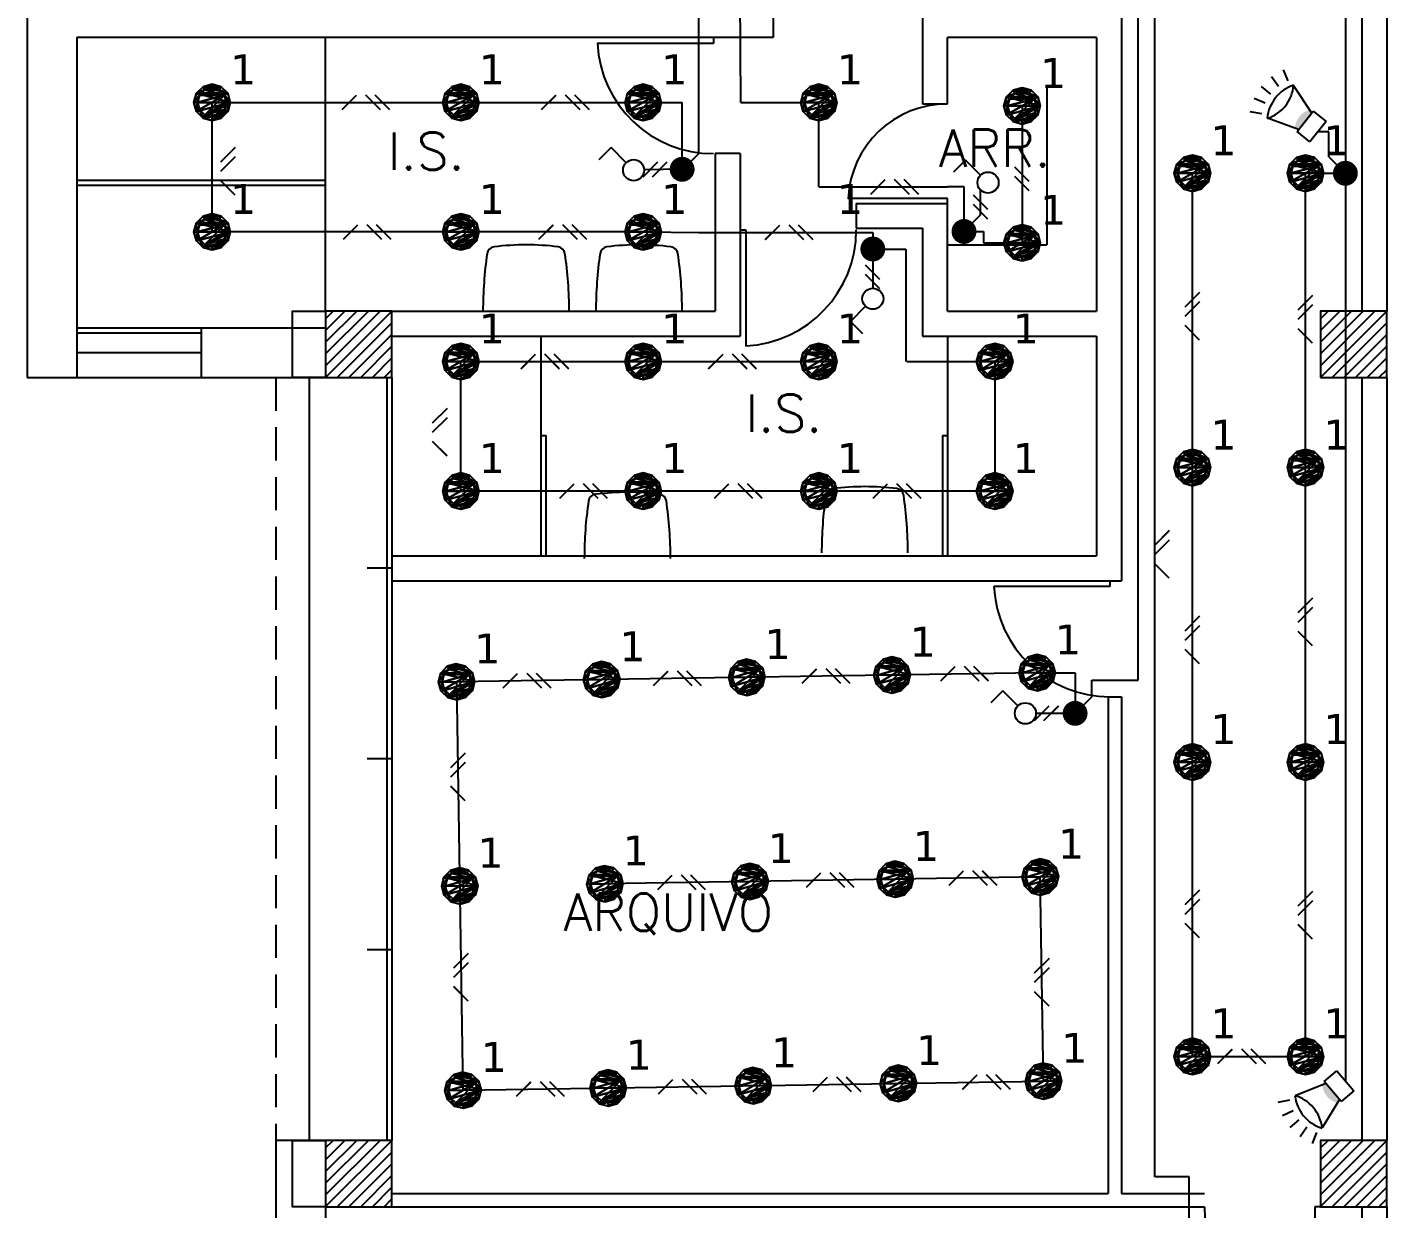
# Model space of a CAD drawing. Extents: x -9 to 600, y -23 to 65.
# Drawn here: x 264.76 to 272.96, y 17.94 to 25.06 of the extents above; entities that cross this region are included whole.
import ezdxf

# ---------------------------------------------------------------- set-up
doc = ezdxf.new("R2010")
doc.units = 0
doc.header["$LTSCALE"] = 0.8
doc.header["$MEASUREMENT"] = 0
doc.linetypes.add('HIDDEN', pattern=[0.375, 0.25, -0.125])
doc.layers.get('0').update_dxf_attribs({"color": 3, "linetype": 'CONTINUOUS'})
for name, color, linetype in [('0_FIOS', 3, 'CONTINUOUS'), ('0_ligações', 10, 'CONTINUOUS'), ('Desenho base', 7, 'CONTINUOUS'), ('FILAMENTOS', 4, 'CONTINUOUS'), ('ilum', 2, 'CONTINUOUS'), ('iluminação', 2, 'CONTINUOUS'), ('INTRR', 4, 'CONTINUOUS')]:
    doc.layers.add(name, color=color, linetype=linetype)
doc.layers.add('DLX_LUM', color=7, linetype='CONTINUOUS', true_color=0xffd400)
doc.layers.add('DLX_LUMKEY_IDX', color=7, linetype='CONTINUOUS', true_color=0x969696)
doc.styles.add('ROMANS', font='romans', dxfattribs={"width": 0.9})
doc.styles.add('TableTextStyle', font='')
doc.styles.get('TableTextStyle').set_extended_font_data('VERDANA.TTF')

# ---------------------------------------------------------------- blocks, each defined once
blk = doc.blocks.new('PE')
for p, q in [((5, 0), (5, 100)), ((0, 0), (5, 0))]:
    blk.add_line(p, q)
blk.add_arc((0, 0), 100, 0, 87.134)
blk = doc.blocks.new('PD')
for p, q in [((-5, 0), (-5, 100)), ((0, 0), (-5, 0))]:
    blk.add_line(p, q)
blk.add_arc((0, 0), 100, 92.866, 180)
blk = doc.blocks.new('*X15')
at = {"color": 0}
for p, q in [((15.8, 29.8007), (16.1993, 30.2)), ((15.8, 29.8714), (16.1286, 30.2)), ((15.8, 29.9421), (16.0579, 30.2)), ((15.8, 30.0128), (15.9872, 30.2)), ((15.8, 30.0836), (15.9164, 30.2)), ((15.8, 30.1543), (15.8457, 30.2)), ((15.87, 29.8), (16.2, 30.13)), ((15.9407, 29.8), (16.2, 30.0593)), ((16.0114, 29.8), (16.2, 29.9886)), ((16.0821, 29.8), (16.2, 29.9179)), ((16.1528, 29.8), (16.2, 29.8472))]:
    blk.add_line(p, q, dxfattribs=at)
blk = doc.blocks.new('575_2_0')
mesh = blk.add_polyface()
corners = [(0.0944, -0.0545), (0.109, 0, -0.03), (0.109, 0), (0.109, 0, -0.03), (0.0944, -0.0545), (0.0944, -0.0545, -0.03), (0.109, 0), (0.0944, 0.0545, -0.03), (0.0944, 0.0545), (0.0944, 0.0545, -0.03), (0.109, 0), (0.109, 0, -0.03), (0.0944, 0.0545), (0.0545, 0.0944, -0.03), (0.0545, 0.0944), (0.0545, 0.0944, -0.03), (0.0944, 0.0545), (0.0944, 0.0545, -0.03), (0.0545, 0.0944), (0, 0.109, -0.03), (0, 0.109), (0, 0.109, -0.03), (0.0545, 0.0944), (0.0545, 0.0944, -0.03), (0, 0.109), (-0.0545, 0.0944, -0.03), (-0.0545, 0.0944), (-0.0545, 0.0944, -0.03), (0, 0.109), (0, 0.109, -0.03), (-0.0545, 0.0944), (-0.0944, 0.0545, -0.03), (-0.0944, 0.0545), (-0.0944, 0.0545, -0.03), (-0.0545, 0.0944), (-0.0545, 0.0944, -0.03), (-0.0944, 0.0545), (-0.109, 0, -0.03), (-0.109, 0), (-0.109, 0, -0.03), (-0.0944, 0.0545), (-0.0944, 0.0545, -0.03), (-0.109, 0), (-0.0944, -0.0545, -0.03), (-0.0944, -0.0545), (-0.0944, -0.0545, -0.03), (-0.109, 0), (-0.109, 0, -0.03), (-0.0944, -0.0545), (-0.0545, -0.0944, -0.03), (-0.0545, -0.0944), (-0.0545, -0.0944, -0.03), (-0.0944, -0.0545), (-0.0944, -0.0545, -0.03), (-0.0545, -0.0944), (0, -0.109, -0.03), (0, -0.109), (0, -0.109, -0.03), (-0.0545, -0.0944), (-0.0545, -0.0944, -0.03), (0, -0.109), (0.0545, -0.0944, -0.03), (0.0545, -0.0944), (0.0545, -0.0944, -0.03), (0, -0.109), (0, -0.109, -0.03), (0.0545, -0.0944), (0.0944, -0.0545, -0.03), (0.0944, -0.0545), (0.0944, -0.0545, -0.03), (0.0545, -0.0944), (0.0545, -0.0944, -0.03), (0.0944, -0.0545, -0.03), (0.0875, 0, -0.03), (0.109, 0, -0.03), (0.0437, 0.0758, -0.03), (0, 0.109, -0.03), (0.0545, 0.0944, -0.03), (0, 0.0875, -0.03), (0, 0.109, -0.03), (0.0437, 0.0758, -0.03), (0, 0.0875, -0.03), (-0.0545, 0.0944, -0.03), (0, 0.109, -0.03), (-0.0437, 0.0758, -0.03), (-0.0545, 0.0944, -0.03), (0, 0.0875, -0.03), (-0.0437, 0.0758, -0.03), (-0.0944, 0.0545, -0.03), (-0.0545, 0.0944, -0.03), (-0.0758, 0.0437, -0.03), (-0.0944, 0.0545, -0.03), (-0.0437, 0.0758, -0.03), (-0.0758, 0.0437, -0.03), (-0.109, 0, -0.03), (-0.0944, 0.0545, -0.03), (-0.0875, 0, -0.03), (-0.109, 0, -0.03), (-0.0758, 0.0437, -0.03), (-0.0875, 0, -0.03), (-0.0944, -0.0545, -0.03), (-0.109, 0, -0.03), (-0.0758, -0.0437, -0.03), (-0.0944, -0.0545, -0.03), (-0.0875, 0, -0.03), (-0.0758, -0.0437, -0.03), (-0.0545, -0.0944, -0.03), (-0.0944, -0.0545, -0.03), (-0.0437, -0.0758, -0.03), (-0.0545, -0.0944, -0.03), (-0.0758, -0.0437, -0.03), (0.0944, 0.0545, -0.03), (0.0437, 0.0758, -0.03), (0.0545, 0.0944, -0.03), (0.0944, 0.0545, -0.03), (0.0758, 0.0437, -0.03), (0.0437, 0.0758, -0.03), (0.109, 0, -0.03), (0.0758, 0.0437, -0.03), (0.0944, 0.0545, -0.03), (0.109, 0, -0.03), (0.0875, 0, -0.03), (0.0758, 0.0437, -0.03), (0.0944, -0.0545, -0.03), (0.0758, -0.0437, -0.03), (0.0875, 0, -0.03), (0.0545, -0.0944, -0.03), (0.0758, -0.0437, -0.03), (0.0944, -0.0545, -0.03), (0.0545, -0.0944, -0.03), (0.0437, -0.0758, -0.03), (0.0758, -0.0437, -0.03), (0, -0.109, -0.03), (0.0437, -0.0758, -0.03), (0.0545, -0.0944, -0.03), (0, -0.109, -0.03), (0, -0.0875, -0.03), (0.0437, -0.0758, -0.03), (-0.0545, -0.0944, -0.03), (0, -0.0875, -0.03), (0, -0.109, -0.03), (0, -0.0875, -0.03), (-0.0545, -0.0944, -0.03), (-0.0437, -0.0758, -0.03), (0.109, 0), (-0.0944, 0.0545), (-0.109, 0), (0.0944, -0.0545), (0, -0.109), (0.0545, -0.0944), (0.0944, -0.0545), (-0.0545, -0.0944), (0, -0.109), (0.109, 0), (-0.0545, -0.0944), (0.0944, -0.0545), (0.109, 0), (-0.0944, -0.0545), (-0.0545, -0.0944), (0.109, 0), (-0.109, 0), (-0.0944, -0.0545), (0.0944, 0.0545), (-0.0944, 0.0545), (0.109, 0), (0.0944, 0.0545), (-0.0545, 0.0944), (-0.0944, 0.0545), (0.0545, 0.0944), (-0.0545, 0.0944), (0.0944, 0.0545), (-0.0545, 0.0944), (0.0545, 0.0944), (0, 0.109)]
mesh.append_faces([[corners[k] for k in face] for face in [(0, 1, 2), (3, 4, 5), (6, 7, 8), (9, 10, 11), (12, 13, 14), (15, 16, 17), (18, 19, 20), (21, 22, 23), (24, 25, 26), (27, 28, 29), (30, 31, 32), (33, 34, 35), (36, 37, 38), (39, 40, 41), (42, 43, 44), (45, 46, 47), (48, 49, 50), (51, 52, 53), (54, 55, 56), (57, 58, 59), (60, 61, 62), (63, 64, 65), (66, 67, 68), (69, 70, 71), (72, 73, 74), (75, 76, 77), (78, 79, 80), (81, 82, 83), (84, 85, 86), (87, 88, 89), (90, 91, 92), (93, 94, 95), (96, 97, 98), (99, 100, 101), (102, 103, 104), (105, 106, 107), (108, 109, 110), (111, 112, 113), (114, 115, 116), (117, 118, 119), (120, 121, 122), (123, 124, 125), (126, 127, 128), (129, 130, 131), (132, 133, 134), (135, 136, 137), (138, 139, 140), (141, 142, 143), (144, 145, 146), (147, 148, 149), (150, 151, 152), (153, 154, 155), (156, 157, 158), (159, 160, 161), (162, 163, 164), (165, 166, 167), (168, 169, 170), (171, 172, 173)]])
blk = doc.blocks.new('575_2_1')
mesh = blk.add_polyface()
corners = [(-0.0875, 0, -0.03), (0.0758, 0.0437, -0.03), (-0.0758, -0.0437, -0.03), (0, -0.0875, -0.03), (0.0758, -0.0437, -0.03), (0.0437, -0.0758, -0.03), (-0.0437, -0.0758, -0.03), (0.0758, -0.0437, -0.03), (0, -0.0875, -0.03), (-0.0437, -0.0758, -0.03), (0.0875, 0, -0.03), (0.0758, -0.0437, -0.03), (-0.0437, -0.0758, -0.03), (0.0758, 0.0437, -0.03), (0.0875, 0, -0.03), (-0.0758, -0.0437, -0.03), (0.0758, 0.0437, -0.03), (-0.0437, -0.0758, -0.03), (-0.0758, 0.0437, -0.03), (0.0758, 0.0437, -0.03), (-0.0875, 0, -0.03), (-0.0437, 0.0758, -0.03), (0.0758, 0.0437, -0.03), (-0.0758, 0.0437, -0.03), (-0.0437, 0.0758, -0.03), (0.0437, 0.0758, -0.03), (0.0758, 0.0437, -0.03), (0.0437, 0.0758, -0.03), (-0.0437, 0.0758, -0.03), (0, 0.0875, -0.03)]
mesh.append_faces([[corners[k] for k in face] for face in [(0, 1, 2), (3, 4, 5), (6, 7, 8), (9, 10, 11), (12, 13, 14), (15, 16, 17), (18, 19, 20), (21, 22, 23), (24, 25, 26), (27, 28, 29)]])
blk = doc.blocks.new('zz')
blk.add_hatch(color=2).paths.add_polyline_path([(1.64, 0.94), (1.33, 0.84), (1.33, -0.84), (1.64, -0.94, 0.311504)])
at = {"color": 4}
for p, q in [((1.33, 0.84), (3.86, 1.69)), ((1.33, -0.84), (3.86, -1.69))]:
    blk.add_line(p, q, dxfattribs=at)
at = {"color": 2}
for p, q in [((4.44, 1.7), (5.28, 2.15)), ((4.76, 0.87), (5.68, 1.11)), ((0, 1.05), (1.33, 1.05)), ((0, -1.05), (0, 1.05)), ((1.33, 1.05), (1.33, -1.05)), ((1.33, -1.05), (0, -1.05)), ((4.76, -0.87), (5.68, -1.11)), ((4.87, 0), (5.82, 0)), ((4.44, -1.7), (5.28, -2.15))]:
    blk.add_line(p, q, dxfattribs=at)
at = {"color": 4}
for centre, start, end in [((6.42, 0), 146.4934, 213.5066), ((1.31, 0), 326.4934, 33.5066)]:
    blk.add_arc(centre, 3.07, start, end, dxfattribs=at)
blk = doc.blocks.new('2F')
at = {"layer": '0_FIOS'}
for p, q in [((-0.24, -0.78), (-1.8, 0.78)), ((0.78, -0.78), (-0.78, 0.78))]:
    blk.add_line(p, q, dxfattribs=at)
blk = doc.blocks.new('MONO')
at = {"layer": '0_FIOS'}
for p, q in [((-3.36, -0.78), (-1.8, 0.78)), ((0.78, -0.78), (-0.78, 0.78)), ((1.8, -0.78), (0.24, 0.78))]:
    blk.add_line(p, q, dxfattribs=at)

msp = doc.modelspace()

# ---------------------------------------------------------------- linework, layer by layer
at = {"layer": 'Desenho base'}
for p, q in [((264.7635, 28.348), (264.7635, 22.948)), ((272.8135, 27.948), (272.8135, 23.348)), ((272.9635, 27.948), (272.9635, 23.348)), ((269.2635, 25.148), (269.2635, 24.998)), ((270.1635, 25.148), (270.1635, 24.598)), ((271.3635, 25.148), (271.3635, 21.723)), ((269.2635, 24.998), (265.0635, 24.998)), ((265.0635, 24.998), (265.0635, 22.948)), ((266.5635, 23.348), (266.5635, 24.998)), ((270.3135, 24.598), (270.3135, 24.998)), ((271.2135, 24.998), (270.3135, 24.998)), ((271.2135, 24.998), (271.2135, 23.348)), ((270.9135, 24.708), (270.9135, 23.748)), ((270.1635, 24.598), (270.3135, 24.598)), ((269.0635, 24.298), (268.9135, 24.298)), ((268.9135, 24.298), (268.9135, 23.348)), ((269.0635, 24.298), (269.0635, 23.198)), ((265.0635, 24.138), (266.5635, 24.138)), ((265.0635, 24.108), (266.5635, 24.108)), ((269.7635, 24.098), (270.3135, 24.098)), ((269.7635, 23.998), (269.7635, 23.848)), ((269.7635, 23.998), (270.3135, 23.998)), ((270.3135, 23.348), (270.3135, 23.998)), ((269.7635, 23.848), (270.1635, 23.848)), ((270.1635, 23.848), (270.1635, 23.198)), ((270.3135, 23.748), (270.9135, 23.748)), ((266.9635, 23.348), (266.5635, 23.348)), ((266.5635, 23.348), (266.5635, 22.948)), ((266.9635, 23.348), (268.9135, 23.348)), ((266.9635, 22.948), (266.9635, 23.348)), ((270.3135, 23.348), (271.2135, 23.348)), ((272.9635, 23.348), (272.5635, 23.348)), ((272.5635, 23.348), (272.5635, 22.948)), ((272.9635, 22.948), (272.9635, 23.348)), ((265.0635, 23.248), (265.8135, 23.248)), ((265.0635, 23.218), (265.8135, 23.218)), ((265.8135, 23.248), (265.8135, 22.948)), ((265.8135, 23.248), (266.5635, 23.248)), ((266.9635, 23.198), (269.0635, 23.198)), ((267.8635, 21.873), (267.8635, 23.198)), ((270.1635, 23.198), (271.2135, 23.198)), ((270.3135, 23.198), (270.3135, 21.873)), ((271.2135, 23.198), (271.2135, 21.873)), ((265.0635, 23.098), (265.8135, 23.098)), ((264.7635, 22.948), (265.0635, 22.948)), ((265.0635, 22.948), (265.8135, 22.948)), ((265.8135, 22.948), (266.5635, 22.948)), ((266.4635, 22.948), (266.4635, 18.348)), ((266.5635, 22.948), (266.9635, 22.948)), ((266.9335, 22.948), (266.9335, 18.348)), ((266.9635, 22.948), (266.9635, 18.348)), ((272.5635, 22.948), (272.9635, 22.948)), ((272.8135, 22.948), (272.8135, 18.348)), ((272.9635, 22.948), (272.9635, 18.348)), ((267.8635, 22.598), (267.8935, 22.598)), ((267.8935, 21.873), (267.8935, 22.598)), ((270.2835, 22.598), (270.3135, 22.598)), ((270.2835, 22.598), (270.2835, 21.873)), ((266.9635, 21.873), (271.2135, 21.873)), ((266.9635, 21.798), (266.8141, 21.798)), ((266.9635, 21.723), (271.3635, 21.723)), ((271.2835, 21.023), (271.3635, 21.023)), ((266.9635, 20.648), (266.8141, 20.648)), ((266.9635, 19.498), (266.8141, 19.498)), ((266.2635, 18.348), (266.2635, 14.498)), ((266.5635, 18.348), (266.2635, 18.348)), ((266.9635, 18.348), (266.5635, 18.348)), ((266.5635, 18.348), (266.5635, 17.948)), ((266.9635, 17.948), (266.9635, 18.348)), ((272.9635, 18.348), (272.5635, 18.348)), ((272.5635, 18.348), (272.5635, 17.948)), ((272.9635, 17.948), (272.9635, 18.348)), ((266.5635, 17.948), (266.5635, 14.678)), ((266.5635, 17.948), (266.9635, 17.948)), ((272.5635, 17.948), (272.9635, 17.948)), ((272.8135, 17.948), (272.8135, 13.348)), ((272.9635, 17.948), (272.9635, 13.348))]:
    msp.add_line(p, q, dxfattribs=at)
at = {"layer": 'Desenho base', "linetype": 'HIDDEN'}
msp.add_line((266.2635, 22.948), (266.2635, 18.348), dxfattribs=at)
at = {"layer": 'Desenho base', "linetype": 'Continuous'}
for p, q in [((271.2835, 21.023), (271.2835, 18.028)), ((271.3635, 21.023), (271.3635, 18.028)), ((266.9635, 18.028), (271.2835, 18.028)), ((271.3635, 18.028), (271.8635, 18.028)), ((266.9635, 17.948), (271.8635, 17.948))]:
    msp.add_line(p, q, dxfattribs=at)
at = {"layer": 'Desenho base'}
for points in [[(266.5635, 22.948), (266.3635, 22.948), (266.3635, 23.348), (266.5635, 23.348)], [(266.5635, 17.948), (266.3635, 17.948), (266.3635, 18.348), (266.5635, 18.348)]]:
    msp.add_lwpolyline(points, dxfattribs=at)
for points in [[(266.5635, 22.948), (266.9635, 22.948), (266.9635, 23.348), (266.5635, 23.348)], [(272.5635, 22.948), (272.9635, 22.948), (272.9635, 23.348), (272.5635, 23.348)], [(266.5635, 17.948), (266.9635, 17.948), (266.9635, 18.348), (266.5635, 18.348)], [(272.5635, 17.948), (272.9635, 17.948), (272.9635, 18.348), (272.5635, 18.348)]]:
    msp.add_lwpolyline(points, close=True, dxfattribs=at)
at = {"layer": 'Desenho base', "linetype": 'Continuous'}
for centre, radius, start, end in [((267.585, 23.6887), 0.048, 96.9277, 171.6718), ((267.7722, 22.148), 1.6, 83.0723, 96.9277), ((267.9594, 23.6887), 0.048, 8.3282, 83.0723), ((268.266, 23.6887), 0.048, 96.9277, 171.6718), ((268.4532, 22.148), 1.6, 83.0723, 96.9277), ((268.6404, 23.6887), 0.048, 8.3282, 83.0723), ((269.9122, 23.348), 2.4, 171.6718, 180), ((265.6322, 23.348), 2.4, 0, 8.3281), ((270.5932, 23.348), 2.4, 171.6718, 180), ((266.3132, 23.348), 2.4, 0, 8.3281), ((268.1964, 22.1967), 0.048, 96.9277, 171.6718), ((268.3836, 20.656), 1.6, 83.0723, 96.9277), ((268.5708, 22.1967), 0.048, 8.3282, 83.0723), ((271.9549, 21.89), 2.4, 171.6718, 180), ((269.6277, 22.2306), 0.048, 96.9277, 171.6718), ((269.8149, 20.69), 1.6, 83.0723, 96.9277), ((270.0021, 22.2306), 0.048, 8.3282, 83.0723), ((267.6749, 21.89), 2.4, 0, 8.3281), ((270.5236, 21.856), 2.4, 171.6718, 180), ((266.2436, 21.856), 2.4, 0, 8.3281)]:
    msp.add_arc(centre, radius, start, end, dxfattribs=at)
at = {"layer": 'ilum'}
for p, q in [((272.7135, 27.848), (272.7135, 18.7068)), ((268.8135, 24.298, 5.604), (268.8135, 26.148)), ((271.5635, 18.128), (271.5635, 25.348)), ((269.0671, 24.6074, 2.8), (269.0643, 25.281, 2.8)), ((271.4635, 21.123), (271.4635, 25.248)), ((265.8785, 23.8261, 2.8), (265.8785, 24.6074, 2.83)), ((265.8785, 24.6074, 2.83), (268.7135, 24.6074, 2.8)), ((266.6626, 24.564, 2.8197), (266.7493, 24.6507, 2.8197)), ((266.8059, 24.6507, 2.8197), (266.8926, 24.564, 2.8197)), ((266.8625, 24.6507, 2.8197), (266.9492, 24.564, 2.8197)), ((267.8662, 24.564, 2.807), (267.9529, 24.6507, 2.807)), ((268.0095, 24.6507, 2.807), (268.0962, 24.564, 2.807)), ((268.066, 24.6507, 2.807), (268.1527, 24.564, 2.807)), ((268.7135, 24.198), (268.7135, 24.6074, 2.8)), ((269.0671, 24.6074, 2.8), (269.5329, 24.6074, 2.8)), ((269.5385, 24.098), (269.5385, 24.6074, 2.8)), ((270.7635, 24.5855, 2.8), (270.7635, 23.7605, 2.83)), ((272.6135, 24.4302), (272.5492, 24.4302)), ((272.6135, 24.2797), (272.6135, 24.4302)), ((265.9319, 24.2481), (266.0186, 24.3347)), ((265.9319, 24.1915), (266.0186, 24.2782)), ((268.8135, 24.298, 5.604), (268.7135, 24.198, 5.604)), ((272.6135, 24.2797), (272.7135, 24.1797)), ((268.4782, 24.159, 0.0211), (268.5649, 24.2457, 0.0211)), ((268.7135, 24.2037, 0.039), (268.4842, 24.201, 0.0032)), ((268.5348, 24.159, 0.0211), (268.6215, 24.2457, 0.0211)), ((270.8068, 24.1297, 2.815), (270.7201, 24.2164, 2.815)), ((266.0186, 24.0482), (265.9319, 24.1349)), ((269.8519, 24.0547), (269.9386, 24.1414)), ((269.9951, 24.1414), (270.0818, 24.0547)), ((270.0517, 24.1414), (270.1384, 24.0547)), ((270.8068, 24.0731, 2.815), (270.7201, 24.1598, 2.815)), ((271.791, 18.8547, 2.8), (271.791, 24.1797, 2.83)), ((272.4726, 18.8547, 2.8), (272.4726, 24.1797, 2.8)), ((272.4726, 24.1797, 2.8), (272.7135, 24.1797)), ((269.5385, 24.098), (270.3135, 24.098)), ((270.4135, 24.098, 2.8), (270.3135, 24.098)), ((270.4135, 23.8287, 2.8), (270.4135, 24.098, 2.8)), ((270.5568, 23.9604, 8.404), (270.4701, 24.0471, 8.404)), ((270.5135, 23.9287, 8.404), (270.5135, 24.0787, 8.404)), ((270.5568, 23.9038, 8.404), (270.4701, 23.9905, 8.404)), ((266.6707, 23.7828, 2.8), (266.7574, 23.8695, 2.8)), ((266.814, 23.8695, 2.8), (266.9007, 23.7828, 2.8)), ((266.8705, 23.8695, 2.8), (266.9572, 23.7828, 2.8)), ((267.8501, 23.7828, 2.8), (267.9368, 23.8695, 2.8)), ((267.9933, 23.8695, 2.8), (268.08, 23.7828, 2.8)), ((268.0499, 23.8695, 2.8), (268.1366, 23.7828, 2.8)), ((269.2153, 23.7797), (269.302, 23.8664)), ((269.3586, 23.8664), (269.4453, 23.7797)), ((269.4151, 23.8664), (269.5018, 23.7797)), ((270.5135, 23.9287, 8.404), (270.4135, 23.8287, 8.404)), ((268.4785, 23.8261, 2.8), (265.8785, 23.8261, 2.8)), ((268.4785, 23.8261, 2.8), (268.8135, 23.823)), ((268.8135, 23.823), (269.8635, 23.823)), ((269.8635, 23.823), (269.8635, 23.723)), ((270.4135, 23.8287, 2.8), (270.5309, 23.8287, 2.8)), ((270.5309, 23.8287, 2.8), (270.5309, 23.7605, 2.8)), ((269.8635, 23.723), (270.0635, 23.723)), ((269.8635, 23.723), (269.8635, 23.4865)), ((270.0635, 23.723), (270.0635, 23.0449, 2.8)), ((270.5309, 23.7605, 2.8), (270.7635, 23.7605, 2.8)), ((269.9068, 23.5397), (269.8201, 23.6264)), ((269.9068, 23.4832), (269.8201, 23.5698)), ((271.7476, 23.3741, 2.8254), (271.8343, 23.4608, 2.8254)), ((271.7476, 23.3175, 2.8254), (271.8343, 23.4042, 2.8254)), ((272.4293, 23.3557, 2.8), (272.516, 23.4424, 2.8)), ((272.4293, 23.2991, 2.8), (272.516, 23.3858, 2.8)), ((271.8343, 23.1743, 2.8254), (271.7476, 23.261, 2.8254)), ((272.516, 23.1559, 2.8), (272.4293, 23.2426, 2.8)), ((267.3785, 22.2636, 2.8), (267.3785, 23.0449, 2.8)), ((267.3785, 23.0449, 2.8), (268.4785, 23.0449, 2.8)), ((267.7419, 23.0015, 2.8), (267.8286, 23.0882, 2.8)), ((267.8851, 23.0882, 2.8), (267.9718, 23.0015, 2.8)), ((267.9417, 23.0882, 2.8), (268.0284, 23.0015, 2.8)), ((268.4585, 23.0449, 2.8), (269.5385, 23.0449, 2.8)), ((268.8735, 23.0015, 2.8), (268.9602, 23.0882, 2.8)), ((269.0168, 23.0882, 2.8), (269.1034, 23.0015, 2.8)), ((269.0733, 23.0882, 2.8), (269.16, 23.0015, 2.8)), ((270.0685, 23.0449, 2.8), (270.5985, 23.0449, 2.8)), ((270.5985, 23.0449, 2.8), (270.5985, 22.2636, 2.8)), ((267.2088, 22.6747), (267.2955, 22.7614)), ((267.2088, 22.6182), (267.2955, 22.7049)), ((267.2955, 22.4749), (267.2088, 22.5616)), ((267.9753, 22.2203, 2.8), (268.062, 22.307, 2.8)), ((268.1186, 22.307, 2.8), (268.2053, 22.2203, 2.8)), ((268.1751, 22.307, 2.8), (268.2618, 22.2203, 2.8)), ((268.9085, 22.2203, 2.8), (268.9952, 22.307, 2.8)), ((269.0518, 22.307, 2.8), (269.1385, 22.2203, 2.8)), ((269.1083, 22.307, 2.8), (269.195, 22.2203, 2.8)), ((269.8659, 22.2203, 2.8), (269.9526, 22.307, 2.8)), ((270.0092, 22.307, 2.8), (270.0959, 22.2203, 2.8)), ((270.0657, 22.307, 2.8), (270.1524, 22.2203, 2.8)), ((270.5985, 22.2636, 2.8), (267.3785, 22.2636, 2.8)), ((271.5635, 21.9378), (271.6502, 22.0245)), ((271.5635, 21.8813), (271.6502, 21.968)), ((271.6502, 21.738), (271.5635, 21.8247)), ((272.4293, 21.5304, 2.8), (272.516, 21.6171, 2.8)), ((271.7476, 21.4215, 2.8144), (271.8343, 21.5082, 2.8144)), ((272.4293, 21.4738, 2.8), (272.516, 21.5605, 2.8)), ((271.7476, 21.365, 2.8144), (271.8343, 21.4517, 2.8144)), ((272.516, 21.3306, 2.8), (272.4293, 21.4173, 2.8)), ((271.8343, 21.2217, 2.8144), (271.7476, 21.3084, 2.8144)), ((270.8544, 21.1681, 2.8), (267.353, 21.1133, 2.8)), ((267.6348, 21.0773, 2.8), (267.7215, 21.164, 2.8)), ((267.778, 21.164, 2.8), (267.8647, 21.0773, 2.8)), ((267.8346, 21.164, 2.8), (267.9213, 21.0773, 2.8)), ((268.5416, 21.0915, 2.8), (268.6283, 21.1781, 2.8)), ((268.6849, 21.1781, 2.8), (268.7715, 21.0915, 2.8)), ((268.7414, 21.1781, 2.8), (268.8281, 21.0915, 2.8)), ((269.4382, 21.1055, 2.8), (269.5249, 21.1922, 2.8)), ((269.5815, 21.1922, 2.8), (269.6682, 21.1055, 2.8)), ((269.638, 21.1922, 2.8), (269.7247, 21.1055, 2.8)), ((270.2737, 21.1186, 2.8), (270.3604, 21.2053, 2.8)), ((270.417, 21.2053, 2.8), (270.5037, 21.1186, 2.8)), ((270.4735, 21.2053, 2.8), (270.5602, 21.1186, 2.8)), ((270.8544, 21.1681, 2.8), (271.0835, 21.1681, 2.8)), ((271.0835, 21.1681, 2.8), (271.0835, 21.023, 2.8)), ((267.353, 21.1133, 2.8), (267.3915, 18.6505, 2.8)), ((271.1835, 21.023, 2.8), (271.1835, 21.123, 2.8)), ((271.1835, 21.123, 2.8), (271.4635, 21.123)), ((271.0835, 21.023, 2.8), (271.0835, 20.923, 2.8)), ((271.1835, 21.023, 2.8), (271.0835, 20.923, 2.8)), ((270.8392, 20.8797, 2.8), (270.9259, 20.9664, 2.8)), ((271.0835, 20.923, 2.8), (270.847, 20.923, 2.8)), ((270.8957, 20.8797, 2.8), (270.9824, 20.9664, 2.8)), ((267.3179, 20.5962, 2.8), (267.4046, 20.6829, 2.8)), ((267.3179, 20.5396, 2.8), (267.4046, 20.6263, 2.8)), ((267.4046, 20.3963, 2.8), (267.3179, 20.483, 2.8)), ((270.8736, 19.9367, 2.83), (268.2476, 19.8956, 2.8)), ((268.5665, 19.8602, 2.8058), (268.6532, 19.9469, 2.8058)), ((268.7097, 19.9469, 2.8058), (268.7964, 19.8602, 2.8058)), ((268.7663, 19.9469, 2.8058), (268.853, 19.8602, 2.8058)), ((269.4631, 19.8742, 2.816), (269.5498, 19.9609, 2.816)), ((269.6064, 19.9609, 2.816), (269.693, 19.8742, 2.816)), ((269.6629, 19.9609, 2.816), (269.7496, 19.8742, 2.816)), ((270.3241, 19.8877, 2.8259), (270.4108, 19.9744, 2.8259)), ((270.4673, 19.9744, 2.8259), (270.554, 19.8877, 2.8259)), ((270.5239, 19.9744, 2.8259), (270.6106, 19.8877, 2.8259)), ((270.8929, 18.7054, 2.8), (270.8736, 19.9367, 2.83)), ((271.7476, 19.7697, 2.8051), (271.8343, 19.8564, 2.8051)), ((272.4293, 19.7621, 2.8), (272.516, 19.8488, 2.8)), ((271.7476, 19.7131, 2.8051), (271.8343, 19.7998, 2.8051)), ((272.4293, 19.7055, 2.8), (272.516, 19.7922, 2.8)), ((271.8343, 19.5699, 2.8051), (271.7476, 19.6565, 2.8051)), ((272.516, 19.5623, 2.8), (272.4293, 19.6489, 2.8)), ((267.3368, 19.3882, 2.8), (267.4235, 19.4749, 2.8)), ((270.8396, 19.3578, 2.8156), (270.9263, 19.4445, 2.8156)), ((267.3368, 19.3316, 2.8), (267.4235, 19.4183, 2.8)), ((270.8396, 19.3012, 2.8156), (270.9263, 19.3879, 2.8156)), ((267.4235, 19.1884, 2.8), (267.3368, 19.275, 2.8)), ((270.9263, 19.158, 2.8156), (270.8396, 19.2447, 2.8156)), ((271.9452, 18.8113, 2.8), (272.0319, 18.898, 2.8)), ((272.0885, 18.898, 2.8), (272.1751, 18.8113, 2.8)), ((272.145, 18.898, 2.8), (272.2317, 18.8113, 2.8)), ((271.791, 18.8547, 2.8), (272.4726, 18.8547, 2.8)), ((267.3915, 18.6505, 2.8), (270.8929, 18.7054, 2.8)), ((267.7154, 18.6152, 2.8), (267.8021, 18.7019, 2.8)), ((267.8587, 18.7019, 2.8), (267.9453, 18.6152, 2.8)), ((267.9152, 18.7019, 2.8), (268.0019, 18.6152, 2.8)), ((268.5716, 18.6286, 2.8), (268.6583, 18.7153, 2.8)), ((268.7148, 18.7153, 2.8), (268.8015, 18.6286, 2.8)), ((268.7714, 18.7153, 2.8), (268.8581, 18.6286, 2.8)), ((269.5039, 18.6432, 2.8), (269.5906, 18.7299, 2.8)), ((269.6471, 18.7299, 2.8), (269.7338, 18.6432, 2.8)), ((269.7037, 18.7299, 2.8), (269.7904, 18.6432, 2.8)), ((270.4056, 18.6573, 2.8), (270.4923, 18.744, 2.8)), ((270.5488, 18.744, 2.8), (270.6355, 18.6573, 2.8)), ((270.6054, 18.744, 2.8), (270.6921, 18.6573, 2.8)), ((271.7718, 18.128), (271.5635, 18.128)), ((271.7718, 17.848), (271.7718, 18.128))]:
    msp.add_line(p, q, dxfattribs=at)
at = {"layer": 'ilum', "ltscale": 0.5, "const_width": 0.075}
for points, elevation in [([(268.676, 24.2037, -1), (268.751, 24.2037, -1)], 0.039), ([(270.376, 23.8287, -1), (270.451, 23.8287, -1)], 2.8), ([(271.046, 20.923, -1), (271.121, 20.923, -1)], 2.8)]:
    msp.add_lwpolyline(points, format="xyb", close=True, dxfattribs=dict(at, elevation=elevation))
for points in [[(272.676, 24.1797, -1), (272.751, 24.1797, -1)], [(269.826, 23.723, -1), (269.901, 23.723, -1)]]:
    msp.add_lwpolyline(points, format="xyb", close=True, dxfattribs=at)
at = {"layer": 'INTRR'}
for p, q in [((268.2848, 24.3345, -0.0299), (268.2118, 24.2616, -0.0299)), ((268.3759, 24.2434, -0.0299), (268.2848, 24.3345, -0.0299)), ((270.4224, 24.2596, 8.404), (270.3495, 24.1867, 8.404)), ((270.5135, 24.1685, 8.404), (270.4224, 24.2596, 8.404)), ((269.8188, 23.3779), (269.7281, 23.2864)), ((269.7281, 23.2864), (269.8014, 23.2138)), ((270.6475, 21.059, 2.8), (270.5745, 20.9861, 2.8)), ((270.7386, 20.9679, 2.8), (270.6475, 21.059, 2.8))]:
    msp.add_line(p, q, dxfattribs=at)
at = {"layer": 'INTRR', "linetype": 'Continuous'}
for centre in [(268.4208, 24.1985, -0.0299), (270.5584, 24.1236, 8.404), (269.8635, 23.423), (270.7835, 20.923, 2.8)]:
    msp.add_circle(centre, 0.0635, dxfattribs=at)

# ---------------------------------------------------------------- block references
at = {"layer": '0_ligações', "xscale": 0.07505912633404507, "yscale": 0.07505912633404507, "zscale": 0.07505912633404507}
for p, rotation in [((272.5492, 24.4302), 141.50592576637), ((272.7135, 18.7068), 220.0123815572001)]:
    msp.add_blockref('zz', p, dxfattribs=dict(at, rotation=rotation))
at = {"layer": 'Desenho base'}
for name, p, xscale, yscale, zscale, rotation in [('PD', (268.9017, 24.998), 0.006999999999999999, 0.006999999999999999, 0.006999999999999999, 90), ('PE', (270.3135, 23.998), 0.006, 0.006, 0.006, 90), ('PD', (269.0635, 23.8381), 0.006999999999999999, 0.006999999999999999, 0.006999999999999999, 180), ('PD', (271.2931, 21.723), 0.006999999999999999, 0.006999999999999999, 0.006999999999999999, 90), ('PE', (272.5635, 17.948), 0.006999999999999999, 0.006999999999999999, 0.006999999999999999, 180)]:
    msp.add_blockref(name, p, dxfattribs=dict(at, xscale=xscale, yscale=yscale, zscale=zscale, rotation=rotation))
for p in [(250.7635, -6.852), (256.7635, -6.852), (250.7635, -11.852), (256.7635, -11.852)]:
    msp.add_blockref('*X15', p, dxfattribs=at)
at = {"layer": 'DLX_LUM'}
for name, p in [('575_2_0', (265.8785, 24.6074, 2.83)), ('575_2_0', (265.8785, 24.6074, 2.83)), ('575_2_1', (265.8785, 24.6074, 2.83)), ('575_2_1', (265.8785, 24.6074, 2.83)), ('575_2_0', (267.3785, 24.6074, 2.83)), ('575_2_0', (267.3785, 24.6074, 2.83)), ('575_2_1', (267.3785, 24.6074, 2.83)), ('575_2_1', (267.3785, 24.6074, 2.83)), ('575_2_0', (268.4785, 24.6074, 2.83)), ('575_2_0', (268.4785, 24.6074, 2.83)), ('575_2_1', (268.4785, 24.6074, 2.83)), ('575_2_1', (268.4785, 24.6074, 2.83)), ('575_2_0', (269.5385, 24.6074, 2.83)), ('575_2_0', (269.5385, 24.6074, 2.83)), ('575_2_1', (269.5385, 24.6074, 2.83)), ('575_2_1', (269.5385, 24.6074, 2.83)), ('575_2_0', (270.7635, 24.5855, 2.83)), ('575_2_0', (270.7635, 24.5855, 2.83)), ('575_2_1', (270.7635, 24.5855, 2.83)), ('575_2_1', (270.7635, 24.5855, 2.83)), ('575_2_0', (271.791, 24.1797, 2.83)), ('575_2_0', (271.791, 24.1797, 2.83)), ('575_2_0', (272.4726, 24.1797, 2.83)), ('575_2_0', (272.4726, 24.1797, 2.83)), ('575_2_1', (271.791, 24.1797, 2.83)), ('575_2_1', (271.791, 24.1797, 2.83)), ('575_2_1', (272.4726, 24.1797, 2.83)), ('575_2_1', (272.4726, 24.1797, 2.83)), ('575_2_0', (265.8785, 23.8261, 2.83)), ('575_2_0', (265.8785, 23.8261, 2.83)), ('575_2_1', (265.8785, 23.8261, 2.83)), ('575_2_1', (265.8785, 23.8261, 2.83)), ('575_2_0', (267.3785, 23.8261, 2.83)), ('575_2_0', (267.3785, 23.8261, 2.83)), ('575_2_1', (267.3785, 23.8261, 2.83)), ('575_2_1', (267.3785, 23.8261, 2.83)), ('575_2_0', (268.4785, 23.8261, 2.83)), ('575_2_0', (268.4785, 23.8261, 2.83)), ('575_2_1', (268.4785, 23.8261, 2.83)), ('575_2_1', (268.4785, 23.8261, 2.83)), ('575_2_0', (270.7635, 23.7605, 2.83)), ('575_2_0', (270.7635, 23.7605, 2.83)), ('575_2_1', (270.7635, 23.7605, 2.83)), ('575_2_1', (270.7635, 23.7605, 2.83)), ('575_2_0', (267.3785, 23.0449, 2.83)), ('575_2_0', (267.3785, 23.0449, 2.83)), ('575_2_1', (267.3785, 23.0449, 2.83)), ('575_2_1', (267.3785, 23.0449, 2.83)), ('575_2_0', (268.4785, 23.0449, 2.83)), ('575_2_0', (268.4785, 23.0449, 2.83)), ('575_2_1', (268.4785, 23.0449, 2.83)), ('575_2_1', (268.4785, 23.0449, 2.83)), ('575_2_0', (269.5385, 23.0449, 2.83)), ('575_2_0', (269.5385, 23.0449, 2.83)), ('575_2_1', (269.5385, 23.0449, 2.83)), ('575_2_1', (269.5385, 23.0449, 2.83)), ('575_2_0', (270.5985, 23.0449, 2.83)), ('575_2_0', (270.5985, 23.0449, 2.83)), ('575_2_1', (270.5985, 23.0449, 2.83)), ('575_2_1', (270.5985, 23.0449, 2.83)), ('575_2_0', (271.791, 22.4047, 2.83)), ('575_2_0', (271.791, 22.4047, 2.83)), ('575_2_1', (271.791, 22.4047, 2.83)), ('575_2_1', (271.791, 22.4047, 2.83)), ('575_2_0', (272.4726, 22.4047, 2.83)), ('575_2_0', (272.4726, 22.4047, 2.83)), ('575_2_1', (272.4726, 22.4047, 2.83)), ('575_2_1', (272.4726, 22.4047, 2.83)), ('575_2_0', (267.3785, 22.2636, 2.83)), ('575_2_0', (267.3785, 22.2636, 2.83)), ('575_2_1', (267.3785, 22.2636, 2.83)), ('575_2_1', (267.3785, 22.2636, 2.83)), ('575_2_0', (268.4785, 22.2636, 2.83)), ('575_2_0', (268.4785, 22.2636, 2.83)), ('575_2_1', (268.4785, 22.2636, 2.83)), ('575_2_1', (268.4785, 22.2636, 2.83)), ('575_2_0', (269.5385, 22.2636, 2.83)), ('575_2_0', (269.5385, 22.2636, 2.83)), ('575_2_1', (269.5385, 22.2636, 2.83)), ('575_2_1', (269.5385, 22.2636, 2.83)), ('575_2_0', (270.5985, 22.2636, 2.83)), ('575_2_0', (270.5985, 22.2636, 2.83)), ('575_2_1', (270.5985, 22.2636, 2.83)), ('575_2_1', (270.5985, 22.2636, 2.83)), ('575_2_0', (271.791, 20.6297, 2.83)), ('575_2_0', (271.791, 20.6297, 2.83)), ('575_2_1', (271.791, 20.6297, 2.83)), ('575_2_1', (271.791, 20.6297, 2.83)), ('575_2_0', (272.4726, 20.6297, 2.83)), ('575_2_0', (272.4726, 20.6297, 2.83)), ('575_2_1', (272.4726, 20.6297, 2.83)), ('575_2_1', (272.4726, 20.6297, 2.83)), ('575_2_0', (271.791, 18.8547, 2.83)), ('575_2_0', (271.791, 18.8547, 2.83)), ('575_2_1', (271.791, 18.8547, 2.83)), ('575_2_1', (271.791, 18.8547, 2.83)), ('575_2_0', (272.4726, 18.8547, 2.83)), ('575_2_0', (272.4726, 18.8547, 2.83)), ('575_2_1', (272.4726, 18.8547, 2.83)), ('575_2_1', (272.4726, 18.8547, 2.83))]:
    msp.add_blockref(name, p, dxfattribs=at)
at = {"layer": 'DLX_LUM', "rotation": 0.8967306759141137}
for name, p in [('575_2_0', (269.1037, 21.1407, 2.83)), ('575_2_0', (269.1037, 21.1407, 2.83)), ('575_2_0', (269.979, 21.1544, 2.83)), ('575_2_0', (269.979, 21.1544, 2.83)), ('575_2_1', (269.979, 21.1544, 2.83)), ('575_2_1', (269.979, 21.1544, 2.83)), ('575_2_0', (270.8544, 21.1681, 2.83)), ('575_2_0', (270.8544, 21.1681, 2.83)), ('575_2_1', (270.8544, 21.1681, 2.83)), ('575_2_1', (270.8544, 21.1681, 2.83)), ('575_2_0', (267.353, 21.1133, 2.83)), ('575_2_0', (267.353, 21.1133, 2.83)), ('575_2_1', (267.353, 21.1133, 2.83)), ('575_2_1', (267.353, 21.1133, 2.83)), ('575_2_0', (268.2283, 21.127, 2.83)), ('575_2_0', (268.2283, 21.127, 2.83)), ('575_2_1', (268.2283, 21.127, 2.83)), ('575_2_1', (268.2283, 21.127, 2.83)), ('575_2_1', (269.1037, 21.1407, 2.83)), ('575_2_1', (269.1037, 21.1407, 2.83)), ('575_2_0', (269.1229, 19.9093, 2.83)), ('575_2_0', (269.1229, 19.9093, 2.83)), ('575_2_0', (269.9983, 19.923, 2.83)), ('575_2_0', (269.9983, 19.923, 2.83)), ('575_2_1', (269.9983, 19.923, 2.83)), ('575_2_1', (269.9983, 19.923, 2.83)), ('575_2_0', (270.8736, 19.9367, 2.83)), ('575_2_0', (270.8736, 19.9367, 2.83)), ('575_2_1', (270.8736, 19.9367, 2.83)), ('575_2_1', (270.8736, 19.9367, 2.83)), ('575_2_0', (267.3722, 19.8819, 2.83)), ('575_2_0', (267.3722, 19.8819, 2.83)), ('575_2_1', (267.3722, 19.8819, 2.83)), ('575_2_1', (267.3722, 19.8819, 2.83)), ('575_2_0', (268.2476, 19.8956, 2.83)), ('575_2_0', (268.2476, 19.8956, 2.83)), ('575_2_1', (268.2476, 19.8956, 2.83)), ('575_2_1', (268.2476, 19.8956, 2.83)), ('575_2_1', (269.1229, 19.9093, 2.83)), ('575_2_1', (269.1229, 19.9093, 2.83)), ('575_2_0', (269.1422, 18.678, 2.83)), ('575_2_0', (269.1422, 18.678, 2.83)), ('575_2_0', (270.0176, 18.6917, 2.83)), ('575_2_0', (270.0176, 18.6917, 2.83)), ('575_2_1', (270.0176, 18.6917, 2.83)), ('575_2_1', (270.0176, 18.6917, 2.83)), ('575_2_0', (270.8929, 18.7054, 2.83)), ('575_2_0', (270.8929, 18.7054, 2.83)), ('575_2_1', (270.8929, 18.7054, 2.83)), ('575_2_1', (270.8929, 18.7054, 2.83)), ('575_2_0', (267.3915, 18.6505, 2.83)), ('575_2_0', (267.3915, 18.6505, 2.83)), ('575_2_1', (267.3915, 18.6505, 2.83)), ('575_2_1', (267.3915, 18.6505, 2.83)), ('575_2_0', (268.2669, 18.6642, 2.83)), ('575_2_0', (268.2669, 18.6642, 2.83)), ('575_2_1', (268.2669, 18.6642, 2.83)), ('575_2_1', (268.2669, 18.6642, 2.83)), ('575_2_1', (269.1422, 18.678, 2.83)), ('575_2_1', (269.1422, 18.678, 2.83))]:
    msp.add_blockref(name, p, dxfattribs=at)
at = {"layer": 'FILAMENTOS', "linetype": 'Continuous', "xscale": -0.05560094617944675, "yscale": 0.05560094617944675, "zscale": 0.05560094617944675, "rotation": 180}
for p in [(268.5781, 24.2024, 0.0211), (268.5781, 24.2024, 0.0211), (270.9391, 20.923, 2.8), (270.9391, 20.923, 2.8)]:
    msp.add_blockref('2F', p, dxfattribs=at)
at = {"layer": 'iluminação', "xscale": 0.05560094617944675, "yscale": 0.05560094617944675, "zscale": 0.05560094617944675}
for p in [(266.8492, 24.6074, 2.8197), (268.0528, 24.6074, 2.807), (270.0385, 24.098), (266.8573, 23.8261, 2.8), (268.0367, 23.8261, 2.8), (269.4019, 23.823), (267.9285, 23.0449, 2.8), (269.0601, 23.0449, 2.8), (268.1619, 22.2636, 2.8), (269.0951, 22.2636, 2.8), (270.0525, 22.2636, 2.8), (267.8214, 21.1206, 2.8), (268.7282, 21.1348, 2.8), (269.6248, 21.1488, 2.8), (270.4603, 21.1619, 2.8), (268.7531, 19.9035, 2.8058), (269.6497, 19.9176, 2.816), (270.5107, 19.931, 2.8259), (272.1318, 18.8547, 2.8), (267.902, 18.6585, 2.8), (268.7582, 18.6719, 2.8), (269.6905, 18.6865, 2.8), (270.5922, 18.7006, 2.8)]:
    msp.add_blockref('MONO', p, dxfattribs=at)
at = {"layer": 'iluminação', "xscale": 0.05560094617944675, "yscale": 0.05560094617944675, "zscale": 0.05560094617944675, "rotation": 90}
for p in [(265.9753, 24.2348), (271.791, 23.3609, 2.8254), (272.4726, 23.3425, 2.8), (267.2521, 22.6615), (271.6068, 21.9246), (272.4726, 21.5172, 2.8), (271.791, 21.4083, 2.8144), (267.3613, 20.5829, 2.8), (271.791, 19.7565, 2.8051), (272.4726, 19.7489, 2.8), (267.3802, 19.3749, 2.8), (270.8829, 19.3446, 2.8156)]:
    msp.add_blockref('MONO', p, dxfattribs=at)

# ---------------------------------------------------------------- texts
at = {"layer": 'Desenho base', "style": 'ROMANS'}
for s, p in [('ARR.', (270.2613, 24.2195)), ('I.S.', (266.9385, 24.2014)), ('I.S.', (269.0953, 22.6206)), ('ARQUIVO', (267.9986, 19.6111))]:
    msp.add_text(s, height=0.225, dxfattribs=at).set_placement(p)
at = {"layer": 'DLX_LUMKEY_IDX', "style": 'TableTextStyle'}
for p in [(265.9875, 24.7164, 2.83), (267.4875, 24.7164, 2.83), (268.5875, 24.7164, 2.83), (269.6475, 24.7164, 2.83), (270.8725, 24.6945, 2.83), (271.9, 24.2887, 2.83), (272.5816, 24.2887, 2.83), (265.9875, 23.9351, 2.83), (267.4875, 23.9351, 2.83), (268.5875, 23.9351, 2.83), (269.6475, 23.9351, 2.83), (270.8725, 23.8695, 2.83), (267.4875, 23.1539, 2.83), (268.5875, 23.1539, 2.83), (269.6475, 23.1539, 2.83), (270.7075, 23.1539, 2.83), (271.9, 22.5137, 2.83), (272.5816, 22.5137, 2.83), (267.4875, 22.3726, 2.83), (268.5875, 22.3726, 2.83), (269.6475, 22.3726, 2.83), (270.7075, 22.3726, 2.83), (267.4602, 21.224, 2.83), (268.3356, 21.2377, 2.83), (269.2109, 21.2514, 2.83), (270.0863, 21.2651, 2.83), (270.9617, 21.2788, 2.83), (271.9, 20.7387, 2.83), (272.5816, 20.7387, 2.83), (267.4795, 19.9926, 2.83), (268.3549, 20.0063, 2.83), (269.2302, 20.02, 2.83), (270.1056, 20.0337, 2.83), (270.9809, 20.0474, 2.83), (271.9, 18.9637, 2.83), (272.5816, 18.9637, 2.83), (268.3741, 18.7749, 2.83), (269.2495, 18.7886, 2.83), (270.1248, 18.8023, 2.83), (271.0002, 18.816, 2.83), (267.4988, 18.7612, 2.83)]:
    msp.add_text('1', height=0.18, dxfattribs=at).set_placement(p)

doc.saveas('drawing.dxf')
